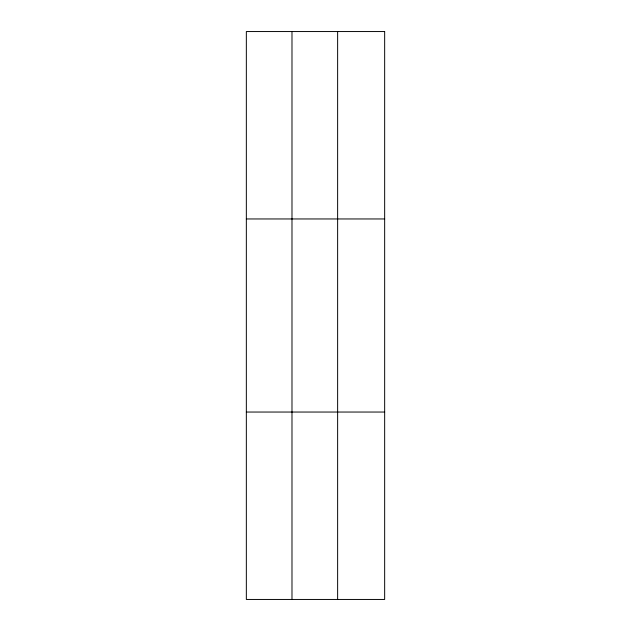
<?xml version="1.0" encoding="UTF-8"?>
<svg xmlns="http://www.w3.org/2000/svg" width="631" height="631" viewBox="0 0 631 631"><rect width="100%" height="100%" fill="white"/><g stroke="black" fill="none" stroke-linecap="round" stroke-linejoin="round"><path stroke-width="0.95" d="M291.987 599.45L291.987 31.55M337.632 599.45L337.632 31.55M246.342 218.957L384.658 218.957M246.342 412.043L384.658 412.043M384.658 31.55L384.658 599.45L246.342 599.45L246.342 31.55L384.658 31.55"/></g></svg>
